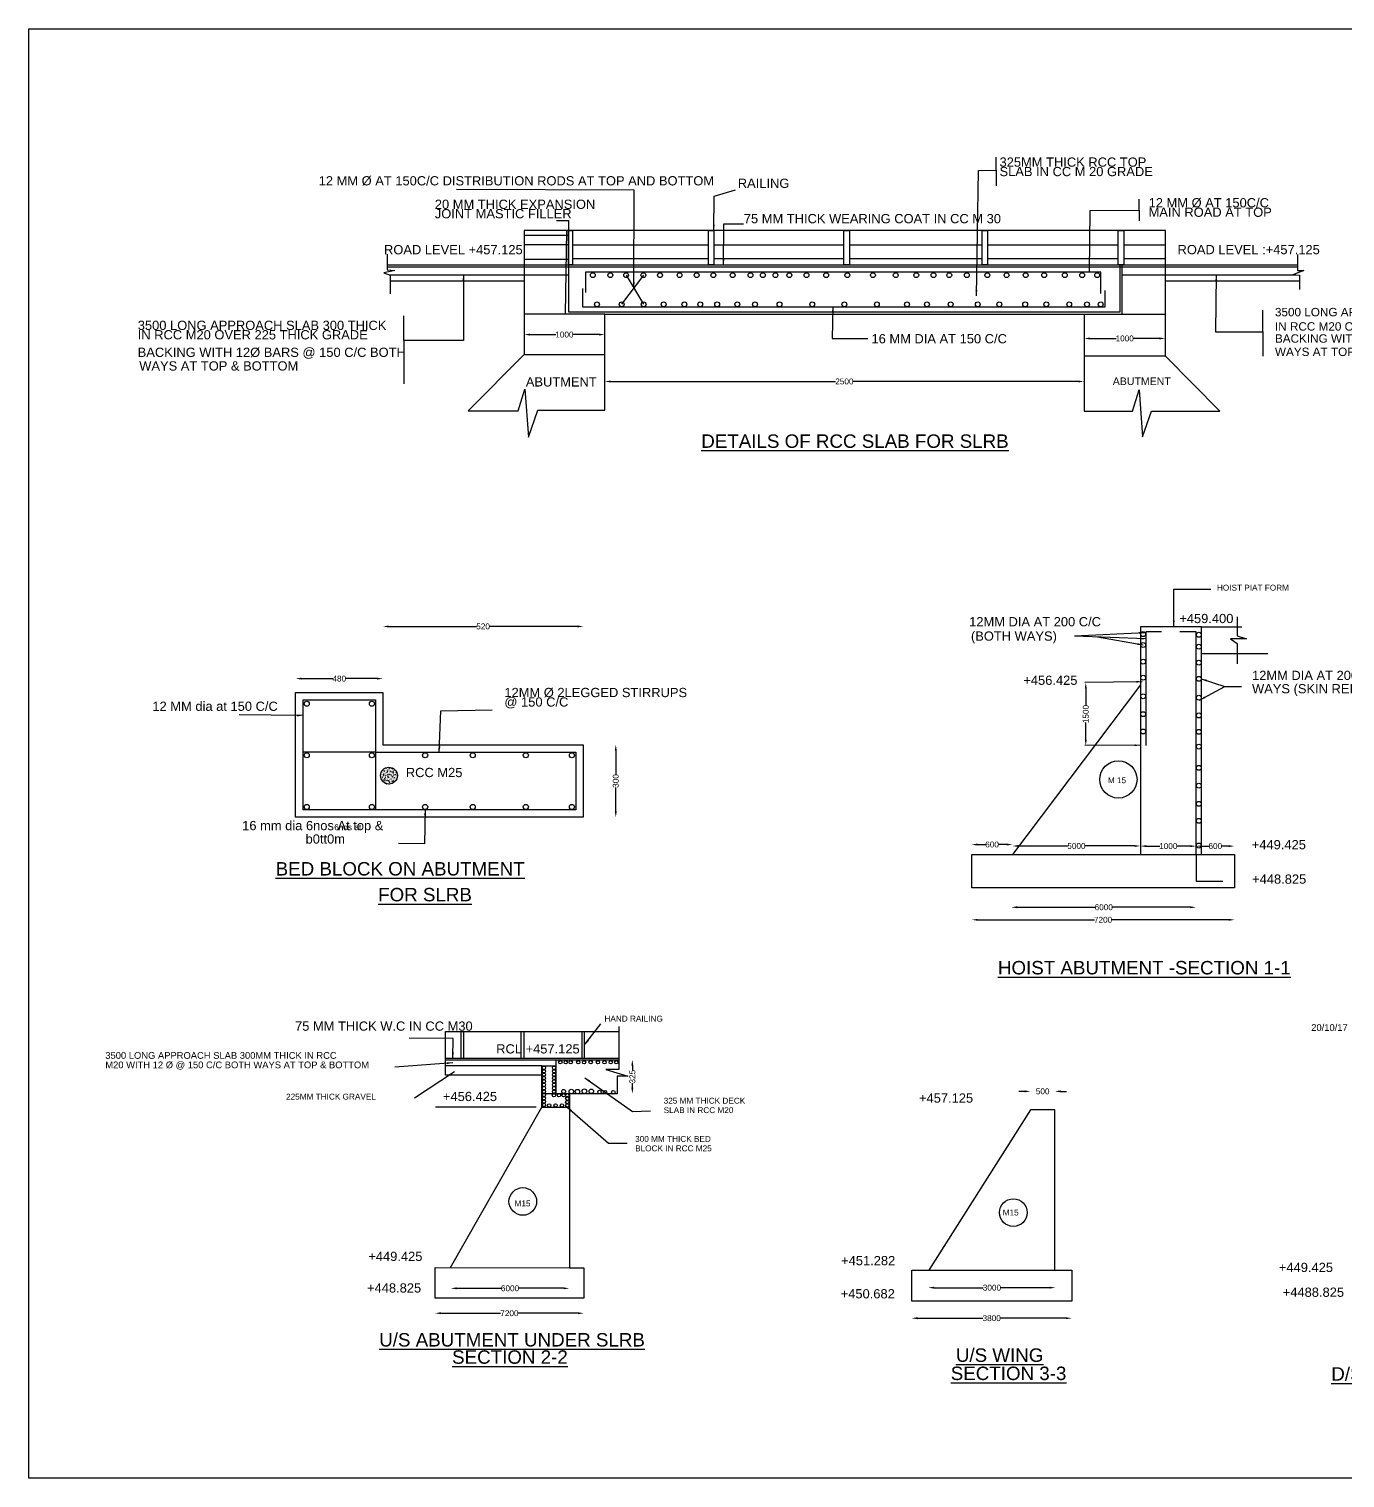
# Model space of a CAD drawing. Header units: millimetres. Extents: x -15780 to 110437, y -35920 to 52192.
# Drawn here: x -15780 to 62644, y -35920 to 50394 of the extents above; entities that cross this region are included whole.
import ezdxf

# ---------------------------------------------------------------- set-up
doc = ezdxf.new("R2010")
doc.units = ezdxf.units.MM
doc.header["$MEASUREMENT"] = 0
for name, color, linetype in [('DIMENSIONS', 7, 'Continuous'), ('DRAWING', 2, 'Continuous'), ('TEXT', 7, 'Continuous')]:
    doc.layers.add(name, color=color, linetype=linetype)
doc.styles.get("Standard").update_dxf_attribs({"font": 'arial.ttf', "height": 350})
doc.dimstyles.get("Standard").update_dxf_attribs({"dimtxt": 350, "dimasz": 350, "dimexe": 0.18, "dimexo": 0.0625, "dimgap": 0.09, "dimtad": 0, "dimdec": 0, "dimzin": 0, "dimdsep": 46, "dimtxsty": 'Standard', "dimcen": 0.09, "dimse1": 1, "dimse2": 1, "dimadec": 0, "dimazin": 0, "dimtfac": 1, "dimtdec": 0, "dimtofl": 0, "dimtmove": 0, "dimatfit": 3, "dimfxl": 1, "dimtolj": 1, "dimtzin": 0, "dimarcsym": 0})

# ---------------------------------------------------------------- blocks, each defined once
blk = doc.blocks.new('*D54')
at = {"layer": 'Defpoints', "color": 0, "transparency": 16777216}
for p in [(13724, 32190), (18529, 32190), (18529, 32190)]:
    blk.add_point(p, dxfattribs=at)
at = {"layer": 'DIMENSIONS', "color": 0, "lineweight": -2, "transparency": 16777216}
for p, q in [((14074, 32190), (15621, 32190)), ((18179, 32190), (16632, 32190))]:
    blk.add_line(p, q, dxfattribs=at)
at = {"layer": 'DIMENSIONS', "color": 0, "transparency": 16777216}
for points in [[(14074, 32248), (14074, 32132), (13724, 32190)], [(18179, 32248), (18179, 32132), (18529, 32190)]]:
    blk.add_solid(points, dxfattribs=at)
at = {"layer": 'DIMENSIONS', "color": 0, "transparency": 16777216, "insert": (16127, 32190), "char_height": 350, "attachment_point": 5}
blk.add_mtext('\\A1;1000', dxfattribs=at)
blk = doc.blocks.new('*D55')
at = {"layer": 'Defpoints', "color": 0, "transparency": 16777216}
for p in [(18529, 29697), (47093, 29697), (47093, 29396)]:
    blk.add_point(p, dxfattribs=at)
at = {"layer": 'DIMENSIONS', "color": 0, "lineweight": -2, "transparency": 16777216}
for p, q in [((18879, 29396), (32286, 29396)), ((46743, 29396), (33336, 29396))]:
    blk.add_line(p, q, dxfattribs=at)
at = {"layer": 'DIMENSIONS', "color": 0, "transparency": 16777216}
for points in [[(18879, 29454), (18879, 29338), (18529, 29396)], [(46743, 29454), (46743, 29338), (47093, 29396)]]:
    blk.add_solid(points, dxfattribs=at)
at = {"layer": 'DIMENSIONS', "color": 0, "transparency": 16777216, "insert": (32811, 29396), "char_height": 350, "attachment_point": 5}
blk.add_mtext('\\A1;2500', dxfattribs=at)
blk = doc.blocks.new('*D56')
at = {"layer": 'Defpoints', "color": 0, "transparency": 16777216}
for p in [(47093, 31959), (51938, 31959), (51938, 31959)]:
    blk.add_point(p, dxfattribs=at)
at = {"layer": 'DIMENSIONS', "color": 0, "lineweight": -2, "transparency": 16777216}
for p, q in [((47443, 31959), (49010, 31959)), ((51588, 31959), (50021, 31959))]:
    blk.add_line(p, q, dxfattribs=at)
at = {"layer": 'DIMENSIONS', "color": 0, "transparency": 16777216}
for points in [[(47443, 32017), (47443, 31901), (47093, 31959)], [(51588, 32017), (51588, 31901), (51938, 31959)]]:
    blk.add_solid(points, dxfattribs=at)
at = {"layer": 'DIMENSIONS', "color": 0, "transparency": 16777216, "insert": (49515, 31959), "char_height": 350, "attachment_point": 5}
blk.add_mtext('\\A1;1000', dxfattribs=at)
blk = doc.blocks.new('*D57')
at = {"layer": 'Defpoints', "color": 0, "transparency": 16777216}
for p in [(47138, 11462), (47149, 7709), (47195, 7709)]:
    blk.add_point(p, dxfattribs=at)
at = {"layer": 'DIMENSIONS', "color": 0, "lineweight": -2, "transparency": 16777216}
for p, q in [((47195, 11112), (47195, 10091)), ((47195, 8059), (47195, 9080))]:
    blk.add_line(p, q, dxfattribs=at)
at = {"layer": 'DIMENSIONS', "color": 0, "transparency": 16777216}
for points in [[(47136, 11112), (47253, 11112), (47195, 11462)], [(47136, 8059), (47253, 8059), (47195, 7709)]]:
    blk.add_solid(points, dxfattribs=at)
at = {"layer": 'DIMENSIONS', "color": 0, "transparency": 16777216, "insert": (47195, 9585), "char_height": 350, "attachment_point": 5, "rotation": 90}
blk.add_mtext('\\A1;1500', dxfattribs=at)
blk = doc.blocks.new('*D58')
at = {"layer": 'Defpoints', "color": 0, "transparency": 16777216}
for p in [(42762, 1140), (53771, 1224), (53771, -1923)]:
    blk.add_point(p, dxfattribs=at)
at = {"layer": 'DIMENSIONS', "color": 0, "lineweight": -2, "transparency": 16777216}
for p, q in [((43112, -1923), (47744, -1923)), ((53421, -1923), (48790, -1923))]:
    blk.add_line(p, q, dxfattribs=at)
at = {"layer": 'DIMENSIONS', "color": 0, "transparency": 16777216}
for points in [[(43112, -1865), (43112, -1981), (42762, -1923)], [(53421, -1865), (53421, -1981), (53771, -1923)]]:
    blk.add_solid(points, dxfattribs=at)
at = {"layer": 'DIMENSIONS', "color": 0, "transparency": 16777216, "insert": (48267, -1923), "char_height": 350, "attachment_point": 5}
blk.add_mtext('\\A1;6000', dxfattribs=at)
blk = doc.blocks.new('*D59')
at = {"layer": 'Defpoints', "color": 0, "transparency": 16777216}
for p in [(40399, -769), (56056, -769), (40399, -2670)]:
    blk.add_point(p, dxfattribs=at)
at = {"layer": 'DIMENSIONS', "color": 0, "lineweight": -2, "transparency": 16777216}
for p, q in [((40749, -2670), (47706, -2670)), ((55706, -2670), (48748, -2670))]:
    blk.add_line(p, q, dxfattribs=at)
at = {"layer": 'DIMENSIONS', "color": 0, "transparency": 16777216}
for points in [[(40749, -2612), (40749, -2728), (40399, -2670)], [(55706, -2612), (55706, -2728), (56056, -2670)]]:
    blk.add_solid(points, dxfattribs=at)
at = {"layer": 'DIMENSIONS', "color": 0, "transparency": 16777216, "insert": (48227, -2670), "char_height": 350, "attachment_point": 5}
blk.add_mtext('\\A1;7200', dxfattribs=at)
blk = doc.blocks.new('*D60')
at = {"layer": 'Defpoints', "color": 0, "transparency": 16777216}
for p in [(40399, 1814), (40399, 1224), (42825, 1224)]:
    blk.add_point(p, dxfattribs=at)
at = {"layer": 'DIMENSIONS', "color": 0, "lineweight": -2, "transparency": 16777216}
for p, q in [((40749, 1814), (41225, 1814)), ((42475, 1814), (41999, 1814))]:
    blk.add_line(p, q, dxfattribs=at)
at = {"layer": 'DIMENSIONS', "color": 0, "transparency": 16777216}
for points in [[(40749, 1872), (40749, 1755), (40399, 1814)], [(42475, 1872), (42475, 1755), (42825, 1814)]]:
    blk.add_solid(points, dxfattribs=at)
at = {"layer": 'DIMENSIONS', "color": 0, "transparency": 16777216, "insert": (41612, 1814), "char_height": 350, "attachment_point": 5}
blk.add_mtext('\\A1;600', dxfattribs=at)
blk = doc.blocks.new('*D61')
at = {"layer": 'Defpoints', "color": 0, "transparency": 16777216}
for p in [(50452, 1727), (42825, 1224), (50452, 1224)]:
    blk.add_point(p, dxfattribs=at)
at = {"layer": 'DIMENSIONS', "color": 0, "lineweight": -2, "transparency": 16777216}
for p, q in [((43175, 1727), (46116, 1727)), ((50102, 1727), (47160, 1727))]:
    blk.add_line(p, q, dxfattribs=at)
at = {"layer": 'DIMENSIONS', "color": 0, "transparency": 16777216}
for points in [[(43175, 1785), (43175, 1669), (42825, 1727)], [(50102, 1785), (50102, 1669), (50452, 1727)]]:
    blk.add_solid(points, dxfattribs=at)
at = {"layer": 'DIMENSIONS', "color": 0, "transparency": 16777216, "insert": (46638, 1727), "char_height": 350, "attachment_point": 5}
blk.add_mtext('\\A1;5000', dxfattribs=at)
blk = doc.blocks.new('*D62')
at = {"layer": 'Defpoints', "color": 0, "transparency": 16777216}
for p in [(50452, 1224), (53771, 1720), (53771, 1224)]:
    blk.add_point(p, dxfattribs=at)
at = {"layer": 'DIMENSIONS', "color": 0, "lineweight": -2, "transparency": 16777216}
for p, q in [((50802, 1720), (51606, 1720)), ((53421, 1720), (52617, 1720))]:
    blk.add_line(p, q, dxfattribs=at)
at = {"layer": 'DIMENSIONS', "color": 0, "transparency": 16777216}
for points in [[(50802, 1778), (50802, 1661), (50452, 1720)], [(53421, 1778), (53421, 1661), (53771, 1720)]]:
    blk.add_solid(points, dxfattribs=at)
at = {"layer": 'DIMENSIONS', "color": 0, "transparency": 16777216, "insert": (52112, 1720), "char_height": 350, "attachment_point": 5}
blk.add_mtext('\\A1;1000', dxfattribs=at)
blk = doc.blocks.new('*D63')
at = {"layer": 'Defpoints', "color": 0, "transparency": 16777216}
for p in [(53771, 1224), (56056, 1720), (56056, 1224)]:
    blk.add_point(p, dxfattribs=at)
at = {"layer": 'DIMENSIONS', "color": 0, "lineweight": -2, "transparency": 16777216}
for p, q in [((54121, 1720), (54526, 1720)), ((55706, 1720), (55301, 1720))]:
    blk.add_line(p, q, dxfattribs=at)
at = {"layer": 'DIMENSIONS', "color": 0, "transparency": 16777216}
for points in [[(54121, 1778), (54121, 1662), (53771, 1720)], [(55706, 1778), (55706, 1662), (56056, 1720)]]:
    blk.add_solid(points, dxfattribs=at)
at = {"layer": 'DIMENSIONS', "color": 0, "transparency": 16777216, "insert": (54914, 1720), "char_height": 350, "attachment_point": 5}
blk.add_mtext('\\A1;600', dxfattribs=at)
blk = doc.blocks.new('*D67')
at = {"layer": 'Defpoints', "color": 0, "transparency": 16777216}
for p in [(43904, -12888), (43904, -13981), (45350, -13981)]:
    blk.add_point(p, dxfattribs=at)
at = {"layer": 'DIMENSIONS', "color": 0, "lineweight": -2, "transparency": 16777216}
for p, q in [((43554, -12888), (43204, -12888)), ((45700, -12888), (46050, -12888))]:
    blk.add_line(p, q, dxfattribs=at)
at = {"layer": 'DIMENSIONS', "color": 0, "transparency": 16777216}
for points in [[(43554, -12829), (43554, -12946), (43904, -12888)], [(45700, -12829), (45700, -12946), (45350, -12888)]]:
    blk.add_solid(points, dxfattribs=at)
at = {"layer": 'DIMENSIONS', "color": 0, "transparency": 16777216, "insert": (44627, -12888), "char_height": 350, "attachment_point": 5}
blk.add_mtext('\\A1;500', dxfattribs=at)
blk = doc.blocks.new('*D68')
at = {"layer": 'Defpoints', "color": 0, "transparency": 16777216}
for p in [(37819, -24665), (45390, -24582), (45390, -24741)]:
    blk.add_point(p, dxfattribs=at)
at = {"layer": 'DIMENSIONS', "color": 0, "lineweight": -2, "transparency": 16777216}
for p, q in [((38169, -24582), (41082, -24582)), ((45040, -24582), (42126, -24582))]:
    blk.add_line(p, q, dxfattribs=at)
at = {"layer": 'DIMENSIONS', "color": 0, "transparency": 16777216}
for points in [[(38169, -24523), (38169, -24640), (37819, -24582)], [(45040, -24523), (45040, -24640), (45390, -24582)]]:
    blk.add_solid(points, dxfattribs=at)
at = {"layer": 'DIMENSIONS', "color": 0, "transparency": 16777216, "insert": (41604, -24582), "char_height": 350, "attachment_point": 5}
blk.add_mtext('\\A1;3000', dxfattribs=at)
blk = doc.blocks.new('*D69')
at = {"layer": 'Defpoints', "color": 0, "transparency": 16777216}
for p in [(36821, -25381), (46357, -25381), (46357, -26401)]:
    blk.add_point(p, dxfattribs=at)
at = {"layer": 'DIMENSIONS', "color": 0, "lineweight": -2, "transparency": 16777216}
for p, q in [((37171, -26401), (41067, -26401)), ((46007, -26401), (42111, -26401))]:
    blk.add_line(p, q, dxfattribs=at)
at = {"layer": 'DIMENSIONS', "color": 0, "transparency": 16777216}
for points in [[(37171, -26343), (37171, -26460), (36821, -26401)], [(46007, -26343), (46007, -26460), (46357, -26401)]]:
    blk.add_solid(points, dxfattribs=at)
at = {"layer": 'DIMENSIONS', "color": 0, "transparency": 16777216, "insert": (41589, -26401), "char_height": 350, "attachment_point": 5}
blk.add_mtext('\\A1;3800', dxfattribs=at)
blk = doc.blocks.new('*D70')
at = {"layer": 'Defpoints', "color": 0, "transparency": 16777216}
for p in [(19370, -11002), (19370, -13027), (20175, -13027)]:
    blk.add_point(p, dxfattribs=at)
at = {"layer": 'DIMENSIONS', "color": 0, "lineweight": -2, "transparency": 16777216}
for p, q in [((20175, -11352), (20175, -11627)), ((20175, -12677), (20175, -12402))]:
    blk.add_line(p, q, dxfattribs=at)
at = {"layer": 'DIMENSIONS', "color": 0, "transparency": 16777216}
for points in [[(20117, -11352), (20234, -11352), (20175, -11002)], [(20117, -12677), (20234, -12677), (20175, -13027)]]:
    blk.add_solid(points, dxfattribs=at)
at = {"layer": 'DIMENSIONS', "color": 0, "transparency": 16777216, "insert": (20175, -12014), "char_height": 350, "attachment_point": 5, "rotation": 90}
blk.add_mtext('\\A1;325', dxfattribs=at)
blk = doc.blocks.new('*D71')
at = {"layer": 'Defpoints', "color": 0, "transparency": 16777216}
for p in [(9348, -23379), (16426, -23402), (16426, -24621)]:
    blk.add_point(p, dxfattribs=at)
at = {"layer": 'DIMENSIONS', "color": 0, "lineweight": -2, "transparency": 16777216}
for p, q in [((9698, -24621), (12364, -24621)), ((16076, -24621), (13410, -24621))]:
    blk.add_line(p, q, dxfattribs=at)
at = {"layer": 'DIMENSIONS', "color": 0, "transparency": 16777216}
for points in [[(9698, -24563), (9698, -24679), (9348, -24621)], [(16076, -24563), (16076, -24679), (16426, -24621)]]:
    blk.add_solid(points, dxfattribs=at)
at = {"layer": 'DIMENSIONS', "color": 0, "transparency": 16777216, "insert": (12887, -24621), "char_height": 350, "attachment_point": 5}
blk.add_mtext('\\A1;6000', dxfattribs=at)
blk = doc.blocks.new('*D72')
at = {"layer": 'Defpoints', "color": 0, "transparency": 16777216}
for p in [(8416, -25201), (17281, -25201), (8416, -26105)]:
    blk.add_point(p, dxfattribs=at)
at = {"layer": 'DIMENSIONS', "color": 0, "lineweight": -2, "transparency": 16777216}
for p, q in [((8766, -26105), (12328, -26105)), ((16931, -26105), (13369, -26105))]:
    blk.add_line(p, q, dxfattribs=at)
at = {"layer": 'DIMENSIONS', "color": 0, "transparency": 16777216}
for points in [[(8766, -26046), (8766, -26163), (8416, -26105)], [(16931, -26046), (16931, -26163), (17281, -26105)]]:
    blk.add_solid(points, dxfattribs=at)
at = {"layer": 'DIMENSIONS', "color": 0, "transparency": 16777216, "insert": (12849, -26105), "char_height": 350, "attachment_point": 5}
blk.add_mtext('\\A1;7200', dxfattribs=at)
blk = doc.blocks.new('*D73')
at = {"layer": 'Defpoints', "color": 0, "transparency": 16777216}
for p in [(17253, 7762), (19187, 7762), (17253, 3436)]:
    blk.add_point(p, dxfattribs=at)
at = {"layer": 'DIMENSIONS', "color": 0, "lineweight": -2, "transparency": 16777216}
for p, q in [((19187, 7412), (19187, 5985)), ((19187, 3786), (19187, 5213))]:
    blk.add_line(p, q, dxfattribs=at)
at = {"layer": 'DIMENSIONS', "color": 0, "transparency": 16777216}
for points in [[(19129, 7412), (19246, 7412), (19187, 7762)], [(19129, 3786), (19246, 3786), (19187, 3436)]]:
    blk.add_solid(points, dxfattribs=at)
at = {"layer": 'DIMENSIONS', "color": 0, "transparency": 16777216, "insert": (19187, 5599), "char_height": 350, "attachment_point": 5, "rotation": 90}
blk.add_mtext('\\A1;300', dxfattribs=at)
blk = doc.blocks.new('*D74')
at = {"layer": 'Defpoints', "color": 0, "transparency": 16777216}
for p in [(5309, 11697), (112, 10880), (5309, 10880)]:
    blk.add_point(p, dxfattribs=at)
at = {"layer": 'DIMENSIONS', "color": 0, "lineweight": -2, "transparency": 16777216}
for p, q in [((462, 11697), (2318, 11697)), ((4959, 11697), (3104, 11697))]:
    blk.add_line(p, q, dxfattribs=at)
at = {"layer": 'DIMENSIONS', "color": 0, "transparency": 16777216}
for points in [[(462, 11756), (462, 11639), (112, 11697)], [(4959, 11756), (4959, 11639), (5309, 11697)]]:
    blk.add_solid(points, dxfattribs=at)
at = {"layer": 'DIMENSIONS', "color": 0, "transparency": 16777216, "insert": (2711, 11697), "char_height": 350, "attachment_point": 5}
blk.add_mtext('\\A1;480', dxfattribs=at)
blk = doc.blocks.new('*D75')
at = {"layer": 'Defpoints', "color": 0, "transparency": 16777216}
for p in [(17253, 14805), (5309, 10880), (17253, 10880)]:
    blk.add_point(p, dxfattribs=at)
at = {"layer": 'DIMENSIONS', "color": 0, "lineweight": -2, "transparency": 16777216}
for p, q in [((5659, 14805), (10895, 14805)), ((16903, 14805), (11667, 14805))]:
    blk.add_line(p, q, dxfattribs=at)
at = {"layer": 'DIMENSIONS', "color": 0, "transparency": 16777216}
for points in [[(5659, 14863), (5659, 14746), (5309, 14805)], [(16903, 14863), (16903, 14746), (17253, 14805)]]:
    blk.add_solid(points, dxfattribs=at)
at = {"layer": 'DIMENSIONS', "color": 0, "transparency": 16777216, "insert": (11281, 14805), "char_height": 350, "attachment_point": 5}
blk.add_mtext('\\A1;520', dxfattribs=at)

msp = doc.modelspace()

# ---------------------------------------------------------------- hatches: boundary and pattern name
at = {"layer": 'DIMENSIONS'}
h = msp.add_hatch(dxfattribs=at)
h.set_pattern_fill('AR-CONC', color=0, scale=25, style=0)
h.paths.add_polyline_path([(6172, 5918.5, 1), (5167.9, 5918.5, 1)])

# ---------------------------------------------------------------- linework, layer by layer
at = {"layer": 'DIMENSIONS', "color": 0}
msp.add_lwpolyline([(110436.9, -35920.4), (-15779.8, -35920.4), (-15779.8, 50394), (110436.9, 50394)], close=True, dxfattribs=at)
for points in [[(41847.9, 41986.9), (41847.9, 42756.2)], [(41847.9, 41986.9), (41847.9, 41052.5)], [(50372.3, 39597.2), (50372.3, 40260.9)], [(50374.1, 39597.2), (50374.1, 38956.6)], [(6549.9, 31843.2), (6549.9, 33306.6)], [(57746.6, 32359.3), (57746.6, 33641.8)], [(57746.6, 32359.3), (57746.6, 30907.3)], [(6549.9, 31843.2), (6549.9, 29254.6)], [(54088.3, 14791.2), (56396.1, 14791.2), (56500.8, 14791.2)], [(56225.7, 15374.6), (56225.7, 14237.7), (56782.1, 14075.2), (55819.4, 14075.2), (56225.7, 13794.1), (56225.7, 12573.2)], [(54088.3, 13196), (58041.7, 13196)], [(53771.4, 1223.5), (53771.4, -358.8), (55370.2, -358.8)], [(14448.4, -13836.5), (8437.7, -13836.5)]]:
    msp.add_lwpolyline(points, dxfattribs=at)
msp.add_circle((5670, 5918.5), 502.1, dxfattribs=at)
at = {"layer": 'DRAWING', "color": 0}
for points in [[(15655.7, 38982.8), (16376.4, 38982.8), (16376.4, 33547.8), (49247.5, 33547.8), (49247.5, 33609.3), (49247.5, 36348.8)], [(13724, 38395.7), (13724, 30998.3), (10389.9, 27651.1), (13376.6, 27651.1), (13774.9, 28937), (13981.1, 26081), (14542.9, 27679.5), (18529.4, 27679.5), (18529.4, 33412.5), (13724, 33412.5)], [(18529.4, 33412.5), (47093.2, 33412.5), (47093.2, 27625), (49983.1, 27625), (50375.8, 28903.2), (50582.7, 26099.4), (51117.4, 27631.7), (55177.8, 27631.7), (51937.5, 30903.8), (51937.5, 38395.7), (13724, 38395.7)], [(13724, 38116.6), (16376.4, 38116.6)], [(16195.7, 33412.5), (16269.3, 38395.7)], [(16376.4, 37531.2), (13724, 37531.2)], [(16602.6, 37531.2), (24705.3, 37531.2)], [(25029.7, 37531.2), (32781.1, 37531.2)], [(33107.2, 37531.2), (41014.2, 37531.2)], [(41345, 37531.2), (49118.2, 37531.2)], [(49457.8, 37531.2), (51937.5, 37531.2)], [(5562.6, 36977.5), (5562.6, 36050.2), (6024.8, 36007.5), (5360.7, 35875.6), (5745.2, 35732), (5745.2, 34626.7)], [(5562.6, 36348.8), (59808.7, 36348.8)], [(13724, 36692), (16376.4, 36692)], [(16602.6, 36727.5), (24705.3, 36727.5)], [(25029.7, 36727.5), (32781.1, 36727.5)], [(33107.2, 36727.5), (41014.2, 36727.5)], [(41345, 36727.5), (49118.2, 36727.5)], [(49363.8, 33412.5), (49363.8, 36348.8)], [(49457.8, 36727.5), (51937.5, 36727.5)], [(59808.7, 36953.1), (59808.7, 36010.5), (60198.6, 36010.5), (59543.2, 35757.9), (59924.4, 35732.3), (59924.4, 34874.7)], [(5562.6, 36222.5), (59808.7, 36222.5)], [(5680.2, 35756.3), (16376.4, 35756.3)], [(5745.2, 35399.3), (13724, 35399.3)], [(48095.2, 34642.8), (48095.2, 35633.3), (48095.2, 35904.5), (17392.6, 35904.5), (17392.6, 34689.4)], [(20834.1, 35729.2), (19536.5, 33993.2)], [(19802.9, 35729.2), (20847.3, 33993.2)], [(49363.8, 35746.6), (59712.1, 35746.6)], [(51937.5, 35389), (59924.4, 35389)], [(17206.3, 34930.4), (17206.3, 33840.8), (48349.9, 33840.8), (48349.9, 34818)], [(47093.2, 33412.5), (51937.5, 33412.5)], [(13724, 30998.3), (18529.4, 30998.3)], [(51937.5, 30903.8), (47093.2, 30903.8)], [(54088.3, 1223.5), (54088.3, 14791.2), (50451.6, 14791.2), (50451.6, 1223.5)], [(51708.4, 14474.3), (50768.4, 14474.3), (50768.4, 7719.1)], [(53771.4, 1223.5), (53771.4, 14474.3), (52809.2, 14474.3)], [(50451.6, 11325.9), (42825.2, 1223.5)], [(112.3, 10879.9), (5309.1, 10879.9), (5309.1, 7762.2), (17252.5, 7762.2), (17252.5, 3436.4), (112.3, 3436.4), (112.3, 10879.9)], [(4870.4, 7323.5), (551, 7323.5)], [(4870.4, 7323.5), (4870.4, 3875.1)], [(14781.8, -11917.5), (9050.6, -11917.5), (9050.6, -9330), (19369.6, -9330)], [(9973.2, -10917.4), (9973.2, -9330)], [(10128.3, -10917.4), (10128.3, -9330)], [(13548.6, -10917.4), (13548.6, -9330)], [(13721.5, -10917.4), (13721.5, -9330)], [(19369.6, -9024.6), (19369.6, -11580.6), (18592.3, -11580.6), (19915.5, -11986.1), (19278, -11986.1), (19278, -13027.2), (15629.2, -13027.2)], [(17182.6, -10917.4), (17182.6, -9330)], [(17333.3, -10917.4), (17333.3, -9330)], [(9050.6, -10917.4), (19369.6, -10917.4)], [(9050.6, -11001.7), (19369.6, -11001.7)], [(15629.2, -11372), (15629.2, -11001.7)], [(14781.8, -11372), (9050.6, -11372)], [(14781.8, -13824.2), (14781.8, -11372), (15629.2, -11372)], [(15629.2, -13027.2), (15629.2, -11372)], [(16425.8, -13027.2), (16425.8, -23401.9), (17280.9, -23401.9), (17280.9, -25201.1), (8416.3, -25201.1), (8416.3, -23376.1), (16425.8, -23401.9)], [(15629.2, -13027.2), (14781.8, -13027.2)], [(9347.7, -23379.1), (14781.8, -13824.2), (16425.8, -13824.2)], [(45349.7, -23530.5), (45349.7, -13981.3), (43903.8, -13981.3), (37837.9, -23530.5)]]:
    msp.add_lwpolyline(points, dxfattribs=at)
for points in [[(16376.4, 38395.7), (16602.6, 38395.7), (16602.6, 36348.8), (16376.4, 36348.8)], [(24705.3, 38395.7), (25029.7, 38395.7), (25029.7, 36348.8), (24705.3, 36348.8)], [(32781.1, 38395.7), (33107.2, 38395.7), (33107.2, 36348.8), (32781.1, 36348.8)], [(41014.2, 38395.7), (41345, 38395.7), (41345, 36348.8), (41014.2, 36348.8)], [(49118.2, 38395.7), (49457.8, 38395.7), (49457.8, 36348.8), (49118.2, 36348.8)], [(551, 10441.2), (4870.4, 10441.2), (4870.4, 7323.5), (16813.8, 7323.5), (16813.8, 3875.1), (551, 3875.1)], [(40398.7, 1223.5), (56055.6, 1223.5), (56055.6, -768.7), (40398.7, -768.7)], [(36820.5, -23530.5), (46356.9, -23530.5), (46356.9, -25380.6), (36820.5, -25380.6)]]:
    msp.add_lwpolyline(points, close=True, dxfattribs=at)
for centre, radius in [((17821, 35729.2), 144), ((18865.5, 35729.2), 144), ((19802.9, 35729.2), 144), ((20834.1, 35729.2), 144), ((21825.1, 35729.2), 144), ((22990.2, 35729.2), 144), ((24007.9, 35729.2), 144), ((25003.3, 35729.2), 144), ((26151.4, 35729.2), 144), ((27214.9, 35729.2), 144), ((27948.9, 35729.2), 144), ((28701.8, 35729.2), 144), ((29530, 35729.2), 144), ((30549.7, 35729.2), 144), ((31726.1, 35729.2), 144), ((32987.1, 35729.2), 144), ((34511.7, 35729.2), 144), ((35870.3, 35729.2), 144), ((37093.8, 35729.2), 144), ((38119.5, 35729.2), 144), ((39060.6, 35729.2), 144), ((40109.8, 35729.2), 144), ((41330.5, 35729.2), 144), ((42477, 35729.2), 144), ((43614.6, 35729.2), 144), ((44715.1, 35729.2), 144), ((45949.4, 35729.2), 144), ((46982.9, 35729.2), 144), ((47875.2, 35729.2), 144), ((18066, 33993.2), 144), ((19536.5, 33993.2), 144), ((20847.3, 33993.2), 144), ((22040.4, 33993.2), 144), ((23277.7, 33993.2), 144), ((24221.2, 33993.2), 144), ((25230.7, 33993.2), 144), ((26428.9, 33993.2), 144), ((27485.7, 33993.2), 144), ((28942.1, 33993.2), 144), ((30895.2, 33993.2), 144), ((32810.5, 33993.2), 144), ((34748.6, 33993.2), 144), ((36541.3, 33993.2), 144), ((37730.1, 33993.2), 144), ((39145.3, 33993.2), 144), ((40758.7, 33993.2), 144), ((42043.2, 33993.2), 144), ((43581.9, 33993.2), 144), ((44842.3, 33993.2), 144), ((46210, 33993.2), 144), ((47269.3, 33993.2), 144), ((48087.2, 33993.2), 144), ((50614.3, 14349.3), 145.3), ((50614.3, 13695.9), 145.3), ((53934.6, 14309.1), 145.3), ((53934.6, 13596.3), 145.3), ((50614.3, 12706.9), 145.3), ((53934.6, 12645.7), 145.3), ((50614.3, 11749.3), 145.3), ((53934.6, 11685.1), 145.3), ((50614.3, 10646.7), 145.3), ((53934.6, 10558.5), 145.3), ((771.9, 10203.5), 152.2), ((4659.8, 10203.5), 152.2), ((50614.3, 9578.9), 145.3), ((53934.6, 9504.9), 145.3), ((50614.3, 8549.8), 145.3), ((53934.6, 8528.7), 145.3), ((53934.6, 7648.9), 145.3), ((771.9, 7129), 152.2), ((4659.8, 7129), 152.2), ((7826.7, 7129), 152.2), ((10661.5, 7129), 152.2), ((13828.4, 7129), 152.2), ((16574.6, 7129), 152.2), ((49138, 5689.9), 1110.9), ((53934.6, 6386), 145.3), ((53934.6, 5320.5), 145.3), ((53934.6, 4235.8), 145.3), ((771.9, 4050.5), 152.2), ((4659.8, 4050.5), 152.2), ((7826.7, 4050.5), 152.2), ((10661.5, 4050.5), 152.2), ((13828.4, 4050.5), 152.2), ((16574.6, 4050.5), 152.2), ((53934.6, 3228.7), 145.3), ((53934.6, 1752.6), 145.3), ((15883.6, -11152.3), 100.2), ((16210.4, -11152.3), 100.2), ((16505.9, -11152.3), 100.2), ((16954.3, -11152.3), 100.2), ((17302.6, -11152.3), 100.2), ((17692, -11152.3), 100.2), ((18126.5, -11152.3), 100.2), ((18515.9, -11152.3), 100.2), ((18888.9, -11152.3), 100.2), ((19219.1, -11152.3), 100.2), ((14909.3, -11487.1), 100.2), ((14909.3, -11689.5), 100.2), ((14909.3, -11895.5), 100.2), ((14909.3, -12098), 100.2), ((15515.1, -11487.1), 100.2), ((15515.1, -11689.5), 100.2), ((15515.1, -11895.5), 100.2), ((15515.1, -12098), 100.2), ((14907.5, -12899.7), 100.2), ((14908.1, -12699.2), 100.2), ((14908.7, -12498.8), 100.2), ((14909.3, -12298.4), 100.2), ((15513.2, -12899.7), 100.2), ((15513.8, -12699.2), 100.2), ((15514.4, -12498.8), 100.2), ((15515.1, -12298.4), 100.2), ((16081, -12892.7), 114.8), ((16539.2, -12897.2), 133.1), ((16910.2, -12901.2), 133.1), ((17317.5, -12885.1), 141.1), ((17731.5, -12885.5), 137.1), ((18215.4, -12921.8), 104.8), ((18548, -12935.5), 107), ((19042.1, -12937.9), 108.9), ((14904.4, -13701.3), 100.2), ((14905.3, -13500.9), 100.2), ((14906.3, -13300.5), 100.2), ((14906.9, -13100.1), 100.2), ((15219.3, -13723.7), 100.2), ((15504.2, -13122.4), 100.2), ((15598.2, -13723.7), 100.2), ((15804.5, -13122.4), 100.2), ((15981.5, -13723.7), 100.2), ((16080.1, -13122.4), 100.2), ((16294.3, -13723.7), 100.2), ((16295.3, -13523.3), 100.2), ((16296.2, -13322.9), 100.2), ((16296.8, -13122.4), 100.2), ((13648.7, -19446.6), 823.7), ((42878.7, -20108.2), 823.7)]:
    msp.add_circle(centre, radius, dxfattribs=at)

# ---------------------------------------------------------------- texts
at = {"layer": 'DIMENSIONS', "color": 0}
msp.add_text('M 15', height=350, dxfattribs=at).set_placement((48513.1, 5470))
at = {"layer": 'TEXT', "color": 0}
for s, height, p in [('325MM THICK RCC TOP ', 550, (42055.5, 42189.4)), ('12 MM Ø AT 150C/C DISTRIBUTION RODS AT TOP AND BOTTOM ', 550, (1483.2, 41075.8)), ('RAILING', 550, (26459.3, 40928.2)), ('SLAB IN CC M 20 GRADE', 550, (42055.5, 41627.1)), ('20 MM THICK EXPANSION ', 550, (8405.4, 39678)), ('12 MM Ø AT 150C/C ', 550, (50939, 39767.3)), ('MAIN ROAD AT TOP', 550, (50939, 39205.1)), ('JOINT MASTIC FILLER', 550, (8405.4, 39115.8)), ('75 MM THICK WEARING COAT IN CC M 30', 550, (26818.6, 38822.2)), ('ROAD LEVEL +457.125', 550, (5377.9, 36973.7)), ('ROAD LEVEL :+457.125', 550, (52664.4, 36977.6)), ('3500 LONG APPROACH SLAB 300 THICK ', 500, (58468.3, 33279)), ('3500 LONG APPROACH SLAB 300 THICK ', 550, (-9296.9, 32465.9)), ('IN RCC M20 OVER 225 THICK GRADE ', 500, (58468.3, 32425.2)), ('IN RCC M20 OVER 225 THICK GRADE ', 550, (-9296.9, 31903.7)), ('16 MM DIA AT 150 C/C', 550, (34426.5, 31668.5)), ('BACKING WITH 12Ø BARS @ 150 C/C BOTH ', 500, (58468.3, 31706.6)), ('BACKING WITH 12Ø BARS @ 150 C/C BOTH ', 550, (-9300.6, 30860.3)), ('WAYS AT TOP & BOTTOM', 500, (58468.3, 30914.9)), ('WAYS AT TOP & BOTTOM', 550, (-9207.8, 30049.5)), ('ABUTMENT', 550, (13828.6, 29097.7)), ('ABUTMENT', 450, (48804.2, 29186.8)), ('%%UDETAILS OF RCC SLAB FOR SLRB', 800, (24282.7, 25443.7)), ('HOIST PIAT FORM', 350, (55012.4, 16938.3)), ('+459.400', 550, (52767.1, 15004.1)), ('12MM DIA AT 200 C/C', 550, (40246, 14811.3)), ('(BOTH WAYS)', 550, (40353, 13956.6)), ('12MM DIA AT 200 C/C BOTH ', 550, (57103.3, 11614.3)), ('+456.425', 550, (43474.4, 11327)), ('WAYS (SKIN REINFORCEMENT)', 550, (57103.3, 10820.5)), ('12MM Ø 2LEGGED STIRRUPS ', 550, (12550.6, 10595.1)), ('@ 150 C/C', 550, (12550.6, 10032.9)), ('12 MM dia at 150 C/C', 550, (-8424.3, 9777)), ('RCC M25', 550, (6677.3, 5829.6)), ('16 mm dia 6nos At top &', 550, (-3074.4, 2669.1)), ('6nos at', 350, (2411.8, 2669.1)), ('b0tt0m', 550, (703.6, 1872.1)), ('+449.425', 550, (57087.4, 1532.6)), ('%%UBED BLOCK ON ABUTMENT', 800, (-1080.6, -30.5)), ('+448.825', 550, (57108, -519.5)), ('%%UFOR SLRB', 800, (5026.8, -1569.1)), ('%%UHOIST ABUTMENT -SECTION 1-1', 800, (41959.9, -5921.6)), ('HAND RAILING', 350, (18514, -8731.3)), ('75 MM THICK W.C IN CC M30', 550, (75.1, -9276.7)), ('20/10/17', 400, (60630.6, -9286.5)), ('RCL +457.125', 550, (12061.1, -10632)), ('3500 LONG APPROACH SLAB 300MM THICK IN RCC ', 400, (-11230.5, -10949)), ('M20 WITH 12 Ø @ 150 C/C BOTH WAYS AT TOP & BOTTOM', 400, (-11230.5, -11511.2)), ('+456.425', 550, (8888.5, -13466.6)), ('225MM THICK GRAVEL', 350, (-459.1, -13377.6)), ('325 MM THICK DECK', 350, (22041.1, -13621.3)), ('+457.125', 550, (37257, -13561.5)), ('SLAB IN RCC M20', 350, (22041.1, -14183.5)), ('300 MM THICK BED ', 350, (20343.3, -15895.5)), ('BLOCK IN RCC M25', 350, (20343.3, -16457.7)), ('M15', 350, (13156.5, -19737.5)), ('M15', 350, (42246.8, -20281.8)), ('+449.425', 550, (4441.1, -22992.7)), ('+451.282', 550, (32616.4, -23245.3)), ('+449.425', 550, (58702.9, -23650.4)), ('+448.825', 550, (4366.6, -24872.5)), ('+450.682', 550, (32590.4, -25221)), ('+4488.825', 550, (58933.9, -25126.9)), ('%%UU/S ABUTMENT UNDER SLRB', 800, (5090.9, -28087.2)), ('%%USECTION 2-2', 800, (9434.1, -29114.8)), ('%%UU/S WING', 800, (39454.8, -29000.8)), ('%%USECTION 3-3', 800, (39147.6, -30085)), ('%%UD/S WING &RETURN WALL', 800, (61825.3, -30120.4))]:
    msp.add_text(s, height=height, dxfattribs=at).set_placement(p)

# ---------------------------------------------------------------- dimensions: what is measured, and where the dimension line sits
at = {"layer": 'DIMENSIONS', "color": 0}
for base, p1, p2, text, picture, middle in [((18529.4, 32190.1), (13724, 32190.1), (18529.4, 32190.1), '1000', '*D54', (16126.7, 32190.1)), ((51937.5, 31958.9), (47093.2, 31958.9), (51937.5, 31958.9), '1000', '*D56', (49515.4, 31958.9)), ((47093.2, 29395.9), (18529.4, 29696.8), (47093.2, 29696.8), '2500', '*D55', (32811.3, 29395.9)), ((17252.5, 14804.7), (5309.1, 10879.9), (17252.5, 10879.9), '520', '*D75', (11280.8, 14804.7)), ((5309.1, 11697.5), (112.3, 10879.9), (5309.1, 10879.9), '480', '*D74', (2710.7, 11697.5)), ((40398.7, 1813.6), (42825.2, 1223.5), (40398.7, 1223.5), '600', '*D60', (41611.9, 1813.6)), ((50451.6, 1727), (42825.2, 1223.5), (50451.6, 1223.5), '5000', '*D61', (46638.4, 1727)), ((53771.4, 1719.7), (50451.6, 1223.5), (53771.4, 1223.5), '1000', '*D62', (52111.5, 1719.7)), ((56055.6, 1720.1), (53771.4, 1223.5), (56055.6, 1223.5), '600', '*D63', (54913.5, 1720.1)), ((53771.4, -1923.1), (42762.5, 1140.5), (53771.4, 1223.5), '6000', '*D58', (48267, -1923.1)), ((40398.7, -2670.1), (56055.6, -768.7), (40398.7, -768.7), '7200', '*D59', (48227.1, -2670.1)), ((43903.8, -12887.6), (45349.7, -13981.3), (43903.8, -13981.3), '500', '*D67', (44626.7, -12887.6)), ((16425.8, -24620.8), (9347.7, -23379.1), (16425.8, -23401.9), '6000', '*D71', (12886.7, -24620.8)), ((45389.5, -24581.5), (37819.1, -24665.2), (45389.5, -24741.2), '3000', '*D68', (41604.3, -24581.5)), ((8416.3, -26104.7), (17280.9, -25201.1), (8416.3, -25201.1), '7200', '*D72', (12848.6, -26104.7)), ((46356.9, -26401.4), (36820.5, -25380.6), (46356.9, -25380.6), '3800', '*D69', (41588.7, -26401.4))]:
    dim = msp.add_linear_dim(base=base, p1=p1, p2=p2, text=text, dimstyle='Standard', dxfattribs=at)
    dim.commit()
    dim.dimension.update_dxf_attribs({"geometry": picture, "text_midpoint": middle})
for base, p1, p2, text, picture, middle in [((47194.7, 7708.6), (47137.8, 11461.8), (47149, 7708.6), '1500', '*D57', (47194.7, 9585.2)), ((19187.2, 7762.2), (17252.5, 3436.4), (17252.5, 7762.2), '300', '*D73', (19187.2, 5599.3)), ((20175.3, -13027.2), (19369.6, -11001.7), (19369.6, -13027.2), '325', '*D70', (20175.3, -12014.4))]:
    dim = msp.add_linear_dim(base=base, p1=p1, p2=p2, angle=90, text=text, dimstyle='Standard', dxfattribs=at)
    dim.commit()
    dim.dimension.update_dxf_attribs({"geometry": picture, "text_midpoint": middle})

# ---------------------------------------------------------------- leaders
for points in [[(40674.3, 34492), (40802.9, 41961.7), (41847.9, 41986.9)], [(20262.8, 34964.9), (20292.6, 40802.1), (9702.9, 40822.6)], [(25029.7, 38395.7), (25048.8, 40431.3), (26320.3, 40814.2)], [(47411.6, 35904.5), (47463.8, 39589.4), (50372.3, 39597.2)], [(25609, 36348.8), (25627.2, 38792.6), (26793.1, 38788.1)], [(10110, 35756.3), (10118.1, 31846.1), (6549.9, 31843.2)], [(54974.5, 35746.6), (54920.2, 32354.3), (57746.6, 32359.3)], [(32120.4, 33840.8), (32074, 31950.6), (34206.1, 31966)], [(52437.7, 14791.2), (52437.7, 17028.3), (54644.8, 17028.3)], [(50735.3, 14429.7), (46523.1, 14226.1)], [(50768.4, 14061.1), (46523.1, 14226.1)], [(50614.3, 13695.9), (47898.9, 14172.6)], [(50549, 11514), (47137.8, 11461.8)], [(53979.2, 10420.3), (55486.7, 11225.1)], [(54079.9, 11685.1), (55486.7, 11225.1), (56475.7, 11225.1)], [(551, 9502.1), (-3260.8, 9532.4)], [(8669.5, 7323.5), (8758.1, 9772.7), (11829.9, 9831.7)], [(50451.6, 7727.2), (47149, 7708.6)], [(7826.7, 3898.3), (7781.6, 1849.4), (6241.2, 1869.7)], [(17333.3, -10123.7), (18301.1, -8856.6)], [(9478.7, -10917.4), (9491.4, -9747.6), (6873.9, -9728)], [(9474.2, -11182.4), (6028.3, -11439.6)], [(9583, -11715.7), (7201.3, -13301.6)], [(17335.4, -12076.8), (20180.5, -14091.5), (21247.5, -14056.7)], [(16289.6, -13823.8), (18763.1, -15979.2), (19875.6, -15979.2)]]:
    msp.add_leader(points, dimstyle='Standard', override={"dimgap": 0.09, "dimtad": 0}, dxfattribs=at)

doc.saveas('drawing.dxf')
